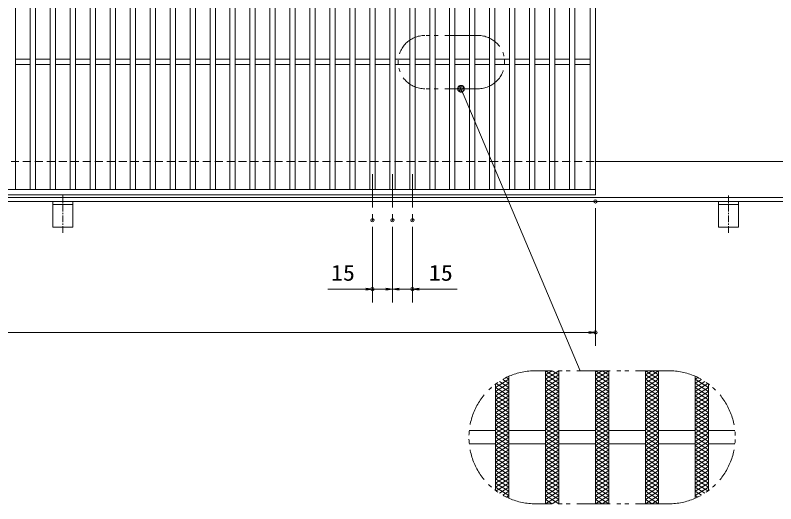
# Model space of a CAD drawing. Units: millimetres, scale not verified. Extents: x -1050 to 1050, y -742 to 742.
# Drawn here: x -231 to 340, y 0 to 367 of the extents above; entities that cross this region are included whole.
import ezdxf
from ezdxf.enums import TextEntityAlignment as Align

# ---------------------------------------------------------------- set-up
doc = ezdxf.new("R2010")
doc.units = ezdxf.units.MM
doc.header["$LTSCALE"] = 5
doc.header["$PDMODE"] = 32
doc.header["$PDSIZE"] = 2.5
for name, pattern in [('CHAIN1', [8, 5, -1, 1, -1]), ('DASHED1', [1.8, 1.2, -0.6]), ('DOUBLE_CHAIN1', [8.8, 5, -1, 0.6, -0.6, 0.6, -1])]:
    doc.linetypes.add(name, pattern=pattern)
for name, color, linetype, lineweight in [('0-1_寸法注釈', 2, 'Continuous', 9), ('0-2_0', 2, 'Continuous', 9), ('0-3_DEFPOINTS', 134, 'Continuous', 9), ('0-4_アンカー', 7, 'Continuous', 9), ('0-5_枠', 7, 'Continuous', 9), ('0-6_想像線', 134, 'DOUBLE_CHAIN1', 9), ('0-7_ハッチング', 4, 'Continuous', 9), ('0-8_蓋', 5, 'Continuous', 9), ('0-9_溝開口', 4, 'DASHED1', 9), ('0-A_中心線', 6, 'CHAIN1', 9)]:
    doc.layers.add(name, color=color, linetype=linetype, lineweight=lineweight)
doc.styles.add('ＭＳ ゴシック', font='')
doc.styles.get('ＭＳ ゴシック').set_extended_font_data('MS Gothic')

# ---------------------------------------------------------------- blocks, each defined once
blk = doc.blocks.new('A$C5D7C781A')
at = {"layer": '0-4_アンカー'}
for p, q in [((0, 118.78), (0, 22.26)), ((0, 118.78), (75, 118.78)), ((75, 118.78), (75, 22.26)), ((75, 33.76), (0, 33.76)), ((0, 22.26), (75, 22.26))]:
    blk.add_line(p, q, dxfattribs=at)
at = {"layer": '0-4_アンカー', "color": 6, "linetype": 'CHAIN1'}
blk.add_line((37.5, 140.11), (37.5, 0), dxfattribs=at)
blk = doc.blocks.new('_OPEN')
at = {"layer": '0-2_0'}
blk.add_line((0, 0), (-5, 0), dxfattribs=at)
blk.add_lwpolyline([(-5, 0.833), (0, 0), (-5, -0.833)], dxfattribs=at)
blk = doc.blocks.new('_Dot')
at = {"layer": '0-2_0'}
for p, q in [((-2.5, 0), (-5, 0)), ((2.445, 0.5), (-2.445, 0.5)), ((1.997, 1.5), (-1.997, 1.5)), ((2.289, -0.995), (-2.289, -0.995)), ((1.499, -1.995), (-1.499, -1.995))]:
    blk.add_line(p, q, dxfattribs=at)
for points in [[(2.5, 0), (2.48, 0.313), (2.421, 0.622), (2.324, 0.92), (2.191, 1.204), (2.023, 1.469), (1.822, 1.711), (1.594, 1.926), (1.34, 2.111), (1.064, 2.262), (0.773, 2.378), (0.468, 2.456), (0.157, 2.495), (-0.157, 2.495), (-0.468, 2.456), (-0.773, 2.378), (-1.064, 2.262), (-1.34, 2.111), (-1.594, 1.926), (-1.822, 1.711), (-2.023, 1.469), (-2.191, 1.204), (-2.324, 0.92), (-2.421, 0.622), (-2.48, 0.313), (-2.5, 0), (0, 0)], [(-2.5, 0), (-2.48, -0.313), (-2.421, -0.622), (-2.324, -0.92), (-2.191, -1.204), (-2.023, -1.469), (-1.822, -1.711), (-1.594, -1.926), (-1.34, -2.111), (-1.064, -2.262), (-0.773, -2.378), (-0.468, -2.456), (-0.157, -2.495), (0.157, -2.495), (0.468, -2.456), (0.773, -2.378), (1.064, -2.262), (1.34, -2.111), (1.594, -1.926), (1.822, -1.711), (2.023, -1.469), (2.191, -1.204), (2.324, -0.92), (2.421, -0.622), (2.48, -0.313), (2.5, 0), (0, 0)]]:
    blk.add_lwpolyline(points, close=True, dxfattribs=at)

msp = doc.modelspace()

# ---------------------------------------------------------------- linework, layer by layer
at = {"layer": '0-1_寸法注釈'}
for p, q in [((193.136, 100.159), (103.935, 311.249)), ((204.55, 222.475), (204.55, 118.953)), ((37.05, 208.328), (37.05, 151.522)), ((52.05, 208.328), (52.05, 151.522)), ((52.05, 208.328), (52.05, 151.522)), ((67.05, 208.328), (67.05, 151.522)), ((32.05, 161.522), (3.513, 161.522)), ((52.05, 161.522), (37.05, 161.522)), ((47.05, 161.522), (42.05, 161.522)), ((52.05, 161.522), (67.05, 161.522)), ((57.05, 161.522), (62.05, 161.522)), ((72.05, 161.522), (100.587, 161.522)), ((-785.45, 128.953), (199.55, 128.953))]:
    msp.add_line(p, q, dxfattribs=at)
at = {"layer": '0-3_DEFPOINTS'}
for p in [(204.55, 227.475), (37.05, 213.328), (52.05, 213.328), (67.05, 213.328), (37.05, 161.522), (67.05, 161.522), (204.55, 128.953)]:
    msp.add_point(p, dxfattribs=at)
at = {"layer": '0-5_枠'}
for p, q in [((204.55, 257.475), (409.55, 257.475)), ((-792.45, 230.475), (411.386, 230.475)), ((-795.45, 227.475), (409.55, 227.475))]:
    msp.add_line(p, q, dxfattribs=at)
at = {"layer": '0-6_想像線'}
for p, q in [((116.372, 352.17), (76.372, 352.17)), ((116.372, 312.17), (76.372, 312.17)), ((259.55, 100.159), (159.55, 100.159)), ((259.55, 0.159), (159.55, 0.159))]:
    msp.add_line(p, q, dxfattribs=at)
for centre, radius, start, end in [((76.372, 332.17), 20, 90, 270), ((116.372, 332.17), 20, 270, 90), ((159.55, 50.159), 50, 90, 270), ((259.55, 50.159), 50, 270, 90)]:
    msp.add_arc(centre, radius, start, end, dxfattribs=at)
at = {"layer": '0-7_ハッチング'}
for p, q in [((167.05, 93.909), (177.05, 100.159)), ((167.05, 100.159), (177.05, 93.909)), ((167.05, 97.034), (172.05, 100.159)), ((172.05, 100.159), (177.05, 97.034)), ((204.55, 93.909), (214.55, 100.159)), ((204.55, 100.159), (214.55, 93.909)), ((204.55, 97.034), (209.55, 100.159)), ((209.55, 100.159), (214.55, 97.034)), ((242.05, 93.909), (252.05, 100.159)), ((242.05, 100.159), (252.05, 93.909)), ((242.05, 97.034), (247.05, 100.159)), ((247.05, 100.159), (252.05, 97.034)), ((129.55, 87.659), (139.55, 93.909)), ((132.386, 92.137), (139.55, 87.659)), ((134.925, 93.675), (139.55, 90.784)), ((137.64, 95.103), (139.55, 93.909)), ((167.05, 90.784), (177.05, 97.034)), ((167.05, 97.034), (177.05, 90.784)), ((167.05, 87.659), (177.05, 93.909)), ((167.05, 93.909), (177.05, 87.659)), ((204.55, 90.784), (214.55, 97.034)), ((204.55, 97.034), (214.55, 90.784)), ((204.55, 87.659), (214.55, 93.909)), ((204.55, 93.909), (214.55, 87.659)), ((242.05, 90.784), (252.05, 97.034)), ((242.05, 97.034), (252.05, 90.784)), ((242.05, 87.659), (252.05, 93.909)), ((242.05, 93.909), (252.05, 87.659)), ((279.55, 93.909), (281.46, 95.103)), ((279.55, 93.909), (289.55, 87.659)), ((279.55, 90.784), (284.175, 93.675)), ((279.55, 87.659), (286.714, 92.137)), ((129.55, 84.534), (139.55, 90.784)), ((129.55, 87.659), (139.55, 81.409)), ((129.55, 81.409), (139.55, 87.659)), ((130.007, 90.498), (139.55, 84.534)), ((167.05, 84.534), (177.05, 90.784)), ((167.05, 90.784), (177.05, 84.534)), ((167.05, 87.659), (177.05, 81.409)), ((167.05, 81.409), (177.05, 87.659)), ((204.55, 84.534), (214.55, 90.784)), ((204.55, 90.784), (214.55, 84.534)), ((204.55, 87.659), (214.55, 81.409)), ((204.55, 81.409), (214.55, 87.659)), ((242.05, 84.534), (252.05, 90.784)), ((242.05, 90.784), (252.05, 84.534)), ((242.05, 87.659), (252.05, 81.409)), ((242.05, 81.409), (252.05, 87.659)), ((279.55, 90.784), (289.55, 84.534)), ((279.55, 84.534), (289.093, 90.498)), ((279.55, 87.659), (289.55, 81.409)), ((279.55, 81.409), (289.55, 87.659)), ((129.55, 84.534), (139.55, 78.284)), ((129.55, 78.284), (139.55, 84.534)), ((129.55, 81.409), (139.55, 75.159)), ((129.55, 75.159), (139.55, 81.409)), ((167.05, 84.534), (177.05, 78.284)), ((167.05, 78.284), (177.05, 84.534)), ((167.05, 81.409), (177.05, 75.159)), ((167.05, 75.159), (177.05, 81.409)), ((204.55, 84.534), (214.55, 78.284)), ((204.55, 78.284), (214.55, 84.534)), ((204.55, 81.409), (214.55, 75.159)), ((204.55, 75.159), (214.55, 81.409)), ((242.05, 84.534), (252.05, 78.284)), ((242.05, 78.284), (252.05, 84.534)), ((242.05, 81.409), (252.05, 75.159)), ((242.05, 75.159), (252.05, 81.409)), ((279.55, 84.534), (289.55, 78.284)), ((279.55, 78.284), (289.55, 84.534)), ((279.55, 81.409), (289.55, 75.159)), ((279.55, 75.159), (289.55, 81.409)), ((129.55, 78.284), (139.55, 72.034)), ((129.55, 72.034), (139.55, 78.284)), ((129.55, 75.159), (139.55, 68.909)), ((129.55, 68.909), (139.55, 75.159)), ((167.05, 78.284), (177.05, 72.034)), ((167.05, 72.034), (177.05, 78.284)), ((167.05, 68.909), (177.05, 75.159)), ((167.05, 75.159), (177.05, 68.909)), ((204.55, 78.284), (214.55, 72.034)), ((204.55, 72.034), (214.55, 78.284)), ((204.55, 75.159), (214.55, 68.909)), ((204.55, 68.909), (214.55, 75.159)), ((242.05, 78.284), (252.05, 72.034)), ((242.05, 72.034), (252.05, 78.284)), ((242.05, 75.159), (252.05, 68.909)), ((242.05, 68.909), (252.05, 75.159)), ((279.55, 78.284), (289.55, 72.034)), ((279.55, 72.034), (289.55, 78.284)), ((279.55, 75.159), (289.55, 68.909)), ((279.55, 68.909), (289.55, 75.159)), ((129.55, 72.034), (139.55, 65.784)), ((129.55, 65.784), (139.55, 72.034)), ((129.55, 62.659), (139.55, 68.909)), ((129.55, 68.909), (139.55, 62.659)), ((167.05, 72.034), (177.05, 65.784)), ((167.05, 65.784), (177.05, 72.034)), ((167.05, 62.659), (177.05, 68.909)), ((167.05, 68.909), (177.05, 62.659)), ((204.55, 72.034), (214.55, 65.784)), ((204.55, 65.784), (214.55, 72.034)), ((204.55, 62.659), (214.55, 68.909)), ((204.55, 68.909), (214.55, 62.659)), ((242.05, 72.034), (252.05, 65.784)), ((242.05, 65.784), (252.05, 72.034)), ((242.05, 62.659), (252.05, 68.909)), ((242.05, 68.909), (252.05, 62.659)), ((279.55, 72.034), (289.55, 65.784)), ((279.55, 65.784), (289.55, 72.034)), ((279.55, 62.659), (289.55, 68.909)), ((279.55, 68.909), (289.55, 62.659)), ((129.55, 59.534), (139.55, 65.784)), ((129.55, 65.784), (139.55, 59.534)), ((167.05, 59.534), (177.05, 65.784)), ((167.05, 65.784), (177.05, 59.534)), ((204.55, 59.534), (214.55, 65.784)), ((204.55, 65.784), (214.55, 59.534)), ((242.05, 59.534), (252.05, 65.784)), ((242.05, 65.784), (252.05, 59.534)), ((279.55, 59.534), (289.55, 65.784)), ((279.55, 65.784), (289.55, 59.534)), ((129.55, 56.409), (139.55, 62.659)), ((129.55, 62.659), (139.55, 56.409)), ((129.55, 53.284), (139.55, 59.534)), ((129.55, 59.534), (139.55, 53.284)), ((167.05, 56.409), (177.05, 62.659)), ((167.05, 62.659), (177.05, 56.409)), ((167.05, 53.284), (177.05, 59.534)), ((167.05, 59.534), (177.05, 53.284)), ((204.55, 56.409), (214.55, 62.659)), ((204.55, 62.659), (214.55, 56.409)), ((204.55, 53.284), (214.55, 59.534)), ((204.55, 59.534), (214.55, 53.284)), ((242.05, 56.409), (252.05, 62.659)), ((242.05, 62.659), (252.05, 56.409)), ((242.05, 53.284), (252.05, 59.534)), ((242.05, 59.534), (252.05, 53.284)), ((279.55, 56.409), (289.55, 62.659)), ((279.55, 62.659), (289.55, 56.409)), ((279.55, 53.284), (289.55, 59.534)), ((279.55, 59.534), (289.55, 53.284)), ((129.55, 50.159), (139.55, 56.409)), ((129.55, 56.409), (139.55, 50.159)), ((129.55, 47.034), (139.55, 53.284)), ((129.55, 53.284), (139.55, 47.034)), ((167.05, 50.159), (177.05, 56.409)), ((167.05, 56.409), (177.05, 50.159)), ((167.05, 47.034), (177.05, 53.284)), ((167.05, 53.284), (177.05, 47.034)), ((204.55, 50.159), (214.55, 56.409)), ((204.55, 56.409), (214.55, 50.159)), ((204.55, 47.034), (214.55, 53.284)), ((204.55, 53.284), (214.55, 47.034)), ((242.05, 50.159), (252.05, 56.409)), ((242.05, 56.409), (252.05, 50.159)), ((242.05, 47.034), (252.05, 53.284)), ((242.05, 53.284), (252.05, 47.034)), ((279.55, 50.159), (289.55, 56.409)), ((279.55, 56.409), (289.55, 50.159)), ((279.55, 47.034), (289.55, 53.284)), ((279.55, 53.284), (289.55, 47.034)), ((129.55, 43.909), (139.55, 50.159)), ((129.55, 50.159), (139.55, 43.909)), ((129.55, 40.784), (139.55, 47.034)), ((129.55, 47.034), (139.55, 40.784)), ((167.05, 43.909), (177.05, 50.159)), ((167.05, 50.159), (177.05, 43.909)), ((167.05, 40.784), (177.05, 47.034)), ((167.05, 47.034), (177.05, 40.784)), ((204.55, 43.909), (214.55, 50.159)), ((204.55, 50.159), (214.55, 43.909)), ((204.55, 40.784), (214.55, 47.034)), ((204.55, 47.034), (214.55, 40.784)), ((242.05, 43.909), (252.05, 50.159)), ((242.05, 50.159), (252.05, 43.909)), ((242.05, 40.784), (252.05, 47.034)), ((242.05, 47.034), (252.05, 40.784)), ((279.55, 43.909), (289.55, 50.159)), ((279.55, 50.159), (289.55, 43.909)), ((279.55, 40.784), (289.55, 47.034)), ((279.55, 47.034), (289.55, 40.784)), ((129.55, 37.659), (139.55, 43.909)), ((129.55, 43.909), (139.55, 37.659)), ((129.55, 34.534), (139.55, 40.784)), ((129.55, 40.784), (139.55, 34.534)), ((167.05, 37.659), (177.05, 43.909)), ((167.05, 43.909), (177.05, 37.659)), ((167.05, 34.534), (177.05, 40.784)), ((167.05, 40.784), (177.05, 34.534)), ((204.55, 37.659), (214.55, 43.909)), ((204.55, 43.909), (214.55, 37.659)), ((204.55, 34.534), (214.55, 40.784)), ((204.55, 40.784), (214.55, 34.534)), ((242.05, 37.659), (252.05, 43.909)), ((242.05, 43.909), (252.05, 37.659)), ((242.05, 34.534), (252.05, 40.784)), ((242.05, 40.784), (252.05, 34.534)), ((279.55, 37.659), (289.55, 43.909)), ((279.55, 43.909), (289.55, 37.659)), ((279.55, 34.534), (289.55, 40.784)), ((279.55, 40.784), (289.55, 34.534)), ((129.55, 31.409), (139.55, 37.659)), ((129.55, 37.659), (139.55, 31.409)), ((129.55, 28.284), (139.55, 34.534)), ((129.55, 34.534), (139.55, 28.284)), ((167.05, 31.409), (177.05, 37.659)), ((167.05, 37.659), (177.05, 31.409)), ((167.05, 28.284), (177.05, 34.534)), ((167.05, 34.534), (177.05, 28.284)), ((204.55, 31.409), (214.55, 37.659)), ((204.55, 37.659), (214.55, 31.409)), ((204.55, 28.284), (214.55, 34.534)), ((204.55, 34.534), (214.55, 28.284)), ((242.05, 31.409), (252.05, 37.659)), ((242.05, 37.659), (252.05, 31.409)), ((242.05, 28.284), (252.05, 34.534)), ((242.05, 34.534), (252.05, 28.284)), ((279.55, 31.409), (289.55, 37.659)), ((279.55, 37.659), (289.55, 31.409)), ((279.55, 28.284), (289.55, 34.534)), ((279.55, 34.534), (289.55, 28.284)), ((129.55, 25.159), (139.55, 31.409)), ((129.55, 31.409), (139.55, 25.159)), ((167.05, 25.159), (177.05, 31.409)), ((167.05, 31.409), (177.05, 25.159)), ((204.55, 25.159), (214.55, 31.409)), ((204.55, 31.409), (214.55, 25.159)), ((242.05, 25.159), (252.05, 31.409)), ((242.05, 31.409), (252.05, 25.159)), ((279.55, 25.159), (289.55, 31.409)), ((279.55, 31.409), (289.55, 25.159)), ((129.55, 28.284), (139.55, 22.034)), ((129.55, 22.034), (139.55, 28.284)), ((129.55, 25.159), (139.55, 18.909)), ((129.55, 18.909), (139.55, 25.159)), ((167.05, 28.284), (177.05, 22.034)), ((167.05, 22.034), (177.05, 28.284)), ((167.05, 25.159), (177.05, 18.909)), ((167.05, 18.909), (177.05, 25.159)), ((204.55, 28.284), (214.55, 22.034)), ((204.55, 22.034), (214.55, 28.284)), ((204.55, 25.159), (214.55, 18.909)), ((204.55, 18.909), (214.55, 25.159)), ((242.05, 28.284), (252.05, 22.034)), ((242.05, 22.034), (252.05, 28.284)), ((242.05, 25.159), (252.05, 18.909)), ((242.05, 18.909), (252.05, 25.159)), ((279.55, 28.284), (289.55, 22.034)), ((279.55, 22.034), (289.55, 28.284)), ((279.55, 25.159), (289.55, 18.909)), ((279.55, 18.909), (289.55, 25.159)), ((129.55, 22.034), (139.55, 15.784)), ((129.55, 15.784), (139.55, 22.034)), ((129.55, 18.909), (139.55, 12.659)), ((129.55, 12.659), (139.55, 18.909)), ((167.05, 22.034), (177.05, 15.784)), ((167.05, 15.784), (177.05, 22.034)), ((167.05, 18.909), (177.05, 12.659)), ((167.05, 12.659), (177.05, 18.909)), ((204.55, 22.034), (214.55, 15.784)), ((204.55, 15.784), (214.55, 22.034)), ((204.55, 18.909), (214.55, 12.659)), ((204.55, 12.659), (214.55, 18.909)), ((242.05, 22.034), (252.05, 15.784)), ((242.05, 15.784), (252.05, 22.034)), ((242.05, 18.909), (252.05, 12.659)), ((242.05, 12.659), (252.05, 18.909)), ((279.55, 22.034), (289.55, 15.784)), ((279.55, 15.784), (289.55, 22.034)), ((279.55, 18.909), (289.55, 12.659)), ((279.55, 12.659), (289.55, 18.909)), ((129.55, 15.784), (139.55, 9.534)), ((129.55, 12.659), (139.55, 6.409)), ((130.007, 9.82), (139.55, 15.784)), ((132.386, 8.182), (139.55, 12.659)), ((167.05, 15.784), (177.05, 9.534)), ((167.05, 9.534), (177.05, 15.784)), ((167.05, 12.659), (177.05, 6.409)), ((167.05, 6.409), (177.05, 12.659)), ((204.55, 15.784), (214.55, 9.534)), ((204.55, 9.534), (214.55, 15.784)), ((204.55, 12.659), (214.55, 6.409)), ((204.55, 6.409), (214.55, 12.659)), ((242.05, 15.784), (252.05, 9.534)), ((242.05, 9.534), (252.05, 15.784)), ((242.05, 12.659), (252.05, 6.409)), ((242.05, 6.409), (252.05, 12.659)), ((279.55, 15.784), (289.093, 9.82)), ((279.55, 9.534), (289.55, 15.784)), ((279.55, 6.409), (289.55, 12.659)), ((279.55, 12.659), (286.714, 8.182)), ((134.925, 6.643), (139.55, 9.534)), ((137.64, 5.215), (139.55, 6.409)), ((167.05, 9.534), (177.05, 3.284)), ((167.05, 3.284), (177.05, 9.534)), ((167.05, 6.409), (177.05, 0.159)), ((167.05, 0.159), (177.05, 6.409)), ((204.55, 9.534), (214.55, 3.284)), ((204.55, 3.284), (214.55, 9.534)), ((204.55, 6.409), (214.55, 0.159)), ((204.55, 0.159), (214.55, 6.409)), ((242.05, 9.534), (252.05, 3.284)), ((242.05, 3.284), (252.05, 9.534)), ((242.05, 6.409), (252.05, 0.159)), ((242.05, 0.159), (252.05, 6.409)), ((279.55, 9.534), (284.175, 6.643)), ((279.55, 6.409), (281.46, 5.215)), ((167.05, 3.284), (172.05, 0.159)), ((172.05, 0.159), (177.05, 3.284)), ((204.55, 3.284), (209.55, 0.159)), ((209.55, 0.159), (214.55, 3.284)), ((242.05, 3.284), (247.05, 0.159)), ((247.05, 0.159), (252.05, 3.284))]:
    msp.add_line(p, q, dxfattribs=at)
at = {"layer": '0-8_蓋'}
for p, q in [((204.55, 232.475), (204.55, 532.475)), ((-230.95, 528.475), (-230.95, 236.475)), ((-219.95, 528.475), (-219.95, 236.475)), ((-215.95, 528.475), (-215.95, 236.475)), ((-204.95, 528.475), (-204.95, 236.475)), ((-200.95, 528.475), (-200.95, 236.475)), ((-189.95, 528.475), (-189.95, 236.475)), ((-185.95, 528.475), (-185.95, 236.475)), ((-174.95, 528.475), (-174.95, 236.475)), ((-170.95, 528.475), (-170.95, 236.475)), ((-159.95, 528.475), (-159.95, 236.475)), ((-155.95, 528.475), (-155.95, 236.475)), ((-144.95, 528.475), (-144.95, 236.475)), ((-140.95, 528.475), (-140.95, 236.475)), ((-129.95, 528.475), (-129.95, 236.475)), ((-125.95, 528.475), (-125.95, 236.475)), ((-114.95, 528.475), (-114.95, 236.475)), ((-110.95, 528.475), (-110.95, 236.475)), ((-99.95, 528.475), (-99.95, 236.475)), ((-95.95, 528.475), (-95.95, 236.475)), ((-84.95, 528.475), (-84.95, 236.475)), ((-80.95, 528.475), (-80.95, 236.475)), ((-69.95, 528.475), (-69.95, 236.475)), ((-65.95, 528.475), (-65.95, 236.475)), ((-54.95, 528.475), (-54.95, 236.475)), ((-50.95, 528.475), (-50.95, 236.475)), ((-39.95, 528.475), (-39.95, 236.475)), ((-35.95, 528.475), (-35.95, 236.475)), ((-24.95, 528.475), (-24.95, 236.475)), ((-20.95, 528.475), (-20.95, 236.475)), ((-9.95, 528.475), (-9.95, 236.475)), ((-5.95, 528.475), (-5.95, 236.475)), ((5.05, 528.475), (5.05, 236.475)), ((9.05, 528.475), (9.05, 236.475)), ((20.05, 528.475), (20.05, 236.475)), ((24.05, 528.475), (24.05, 236.475)), ((35.05, 528.475), (35.05, 236.475)), ((39.05, 528.475), (39.05, 236.475)), ((50.05, 528.475), (50.05, 236.475)), ((54.05, 528.475), (54.05, 236.475)), ((65.05, 528.475), (65.05, 236.475)), ((69.05, 528.475), (69.05, 236.475)), ((80.05, 528.475), (80.05, 236.475)), ((84.05, 528.475), (84.05, 236.475)), ((95.05, 528.475), (95.05, 236.475)), ((99.05, 528.475), (99.05, 236.475)), ((110.05, 528.475), (110.05, 236.475)), ((114.05, 528.475), (114.05, 236.475)), ((125.05, 528.475), (125.05, 236.475)), ((129.05, 528.475), (129.05, 236.475)), ((140.05, 528.475), (140.05, 236.475)), ((144.05, 528.475), (144.05, 236.475)), ((155.05, 528.475), (155.05, 236.475)), ((159.05, 528.475), (159.05, 236.475)), ((170.05, 528.475), (170.05, 236.475)), ((174.05, 528.475), (174.05, 236.475)), ((185.05, 528.475), (185.05, 236.475)), ((189.05, 528.475), (189.05, 236.475)), ((200.55, 236.475), (200.55, 528.475)), ((-219.95, 334.475), (-230.95, 334.475)), ((-204.95, 334.475), (-215.95, 334.475)), ((-189.95, 334.475), (-200.95, 334.475)), ((-174.95, 334.475), (-185.95, 334.475)), ((-159.95, 334.475), (-170.95, 334.475)), ((-144.95, 334.475), (-155.95, 334.475)), ((-129.95, 334.475), (-140.95, 334.475)), ((-114.95, 334.475), (-125.95, 334.475)), ((-99.95, 334.475), (-110.95, 334.475)), ((-84.95, 334.475), (-95.95, 334.475)), ((-69.95, 334.475), (-80.95, 334.475)), ((-54.95, 334.475), (-65.95, 334.475)), ((-39.95, 334.475), (-50.95, 334.475)), ((-24.95, 334.475), (-35.95, 334.475)), ((-9.95, 334.475), (-20.95, 334.475)), ((5.05, 334.475), (-5.95, 334.475)), ((20.05, 334.475), (9.05, 334.475)), ((35.05, 334.475), (24.05, 334.475)), ((50.05, 334.475), (39.05, 334.475)), ((65.05, 334.475), (54.05, 334.475)), ((80.05, 334.475), (69.05, 334.475)), ((95.05, 334.475), (84.05, 334.475)), ((110.05, 334.475), (99.05, 334.475)), ((125.05, 334.475), (114.05, 334.475)), ((140.05, 334.475), (129.05, 334.475)), ((155.05, 334.475), (144.05, 334.475)), ((170.05, 334.475), (159.05, 334.475)), ((185.05, 334.475), (174.05, 334.475)), ((200.55, 334.475), (189.05, 334.475)), ((-219.95, 330.475), (-230.95, 330.475)), ((-204.95, 330.475), (-215.95, 330.475)), ((-189.95, 330.475), (-200.95, 330.475)), ((-174.95, 330.475), (-185.95, 330.475)), ((-159.95, 330.475), (-170.95, 330.475)), ((-144.95, 330.475), (-155.95, 330.475)), ((-129.95, 330.475), (-140.95, 330.475)), ((-114.95, 330.475), (-125.95, 330.475)), ((-99.95, 330.475), (-110.95, 330.475)), ((-84.95, 330.475), (-95.95, 330.475)), ((-69.95, 330.475), (-80.95, 330.475)), ((-54.95, 330.475), (-65.95, 330.475)), ((-39.95, 330.475), (-50.95, 330.475)), ((-24.95, 330.475), (-35.95, 330.475)), ((-9.95, 330.475), (-20.95, 330.475)), ((5.05, 330.475), (-5.95, 330.475)), ((20.05, 330.475), (9.05, 330.475)), ((35.05, 330.475), (24.05, 330.475)), ((50.05, 330.475), (39.05, 330.475)), ((65.05, 330.475), (54.05, 330.475)), ((80.05, 330.475), (69.05, 330.475)), ((95.05, 330.475), (84.05, 330.475)), ((110.05, 330.475), (99.05, 330.475)), ((125.05, 330.475), (114.05, 330.475)), ((140.05, 330.475), (129.05, 330.475)), ((155.05, 330.475), (144.05, 330.475)), ((170.05, 330.475), (159.05, 330.475)), ((185.05, 330.475), (174.05, 330.475)), ((200.55, 330.475), (189.05, 330.475)), ((-790.45, 236.475), (204.55, 236.475)), ((-790.45, 232.475), (204.55, 232.475)), ((167.05, 100.159), (167.05, 0.159)), ((167.05, 100.159), (167.05, 0.159)), ((177.05, 100.159), (177.05, 0.159)), ((177.05, 100.159), (177.05, 0.159)), ((204.55, 100.159), (204.55, 0.159)), ((204.55, 100.159), (204.55, 0.159)), ((214.55, 100.159), (214.55, 0.159)), ((214.55, 100.159), (214.55, 0.159)), ((242.05, 100.159), (242.05, 0.159)), ((242.05, 100.159), (242.05, 0.159)), ((252.05, 100.159), (252.05, 0.159)), ((252.05, 100.159), (252.05, 0.159)), ((139.55, 95.985), (139.55, 4.333)), ((139.55, 95.985), (139.55, 4.333)), ((279.55, 95.985), (279.55, 4.333)), ((279.55, 95.985), (279.55, 4.333)), ((129.55, 90.159), (129.55, 10.159)), ((129.55, 90.159), (129.55, 10.159)), ((289.55, 90.159), (289.55, 10.159)), ((289.55, 90.159), (289.55, 10.159)), ((109.801, 55.159), (129.55, 55.159)), ((139.55, 55.159), (167.05, 55.159)), ((177.05, 55.159), (204.55, 55.159)), ((214.55, 55.159), (242.05, 55.159)), ((252.05, 55.159), (279.55, 55.159)), ((289.55, 55.159), (309.299, 55.159)), ((109.801, 45.159), (129.55, 45.159)), ((139.55, 45.159), (167.05, 45.159)), ((177.05, 45.159), (204.55, 45.159)), ((214.55, 45.159), (242.05, 45.159)), ((252.05, 45.159), (279.55, 45.159)), ((289.55, 45.159), (309.299, 45.159))]:
    msp.add_line(p, q, dxfattribs=at)
at = {"layer": '0-9_溝開口'}
msp.add_line((-765.45, 257.475), (204.55, 257.475), dxfattribs=at)
at = {"layer": '0-A_中心線'}
for p, q in [((37.05, 247.969), (37.05, 213.328)), ((52.05, 247.969), (52.05, 213.328)), ((67.05, 247.969), (67.05, 213.328))]:
    msp.add_line(p, q, dxfattribs=at)

# ---------------------------------------------------------------- block references
at = {"layer": '0-1_寸法注釈'}
for name, p, rotation in [('_Dot', (103.546, 312.17), 112.90758), ('_OPEN', (52.05, 161.522), 180), ('_OPEN', (67.05, 161.522), 180)]:
    msp.add_blockref(name, p, dxfattribs=dict(at, rotation=rotation))
for p in [(37.05, 161.522), (52.05, 161.522), (204.55, 128.953)]:
    msp.add_blockref('_OPEN', p, dxfattribs=at)
at = {"layer": '0-4_アンカー', "xscale": -0.2, "yscale": 0.2, "rotation": 180}
for p in [(-202.95, 231.927), (297.05, 231.927)]:
    msp.add_blockref('A$C5D7C781A', p, dxfattribs=at)

# ---------------------------------------------------------------- texts
at = {"layer": '0-1_寸法注釈', "color": 7, "style": 'ＭＳ ゴシック', "width": 1.1}
for p in [(5.893, 164.209), (79.43, 164.209)]:
    msp.add_text('15', height=12.02, dxfattribs=at).set_placement(p, align=Align.BOTTOM_LEFT)

doc.saveas('drawing.dxf')
